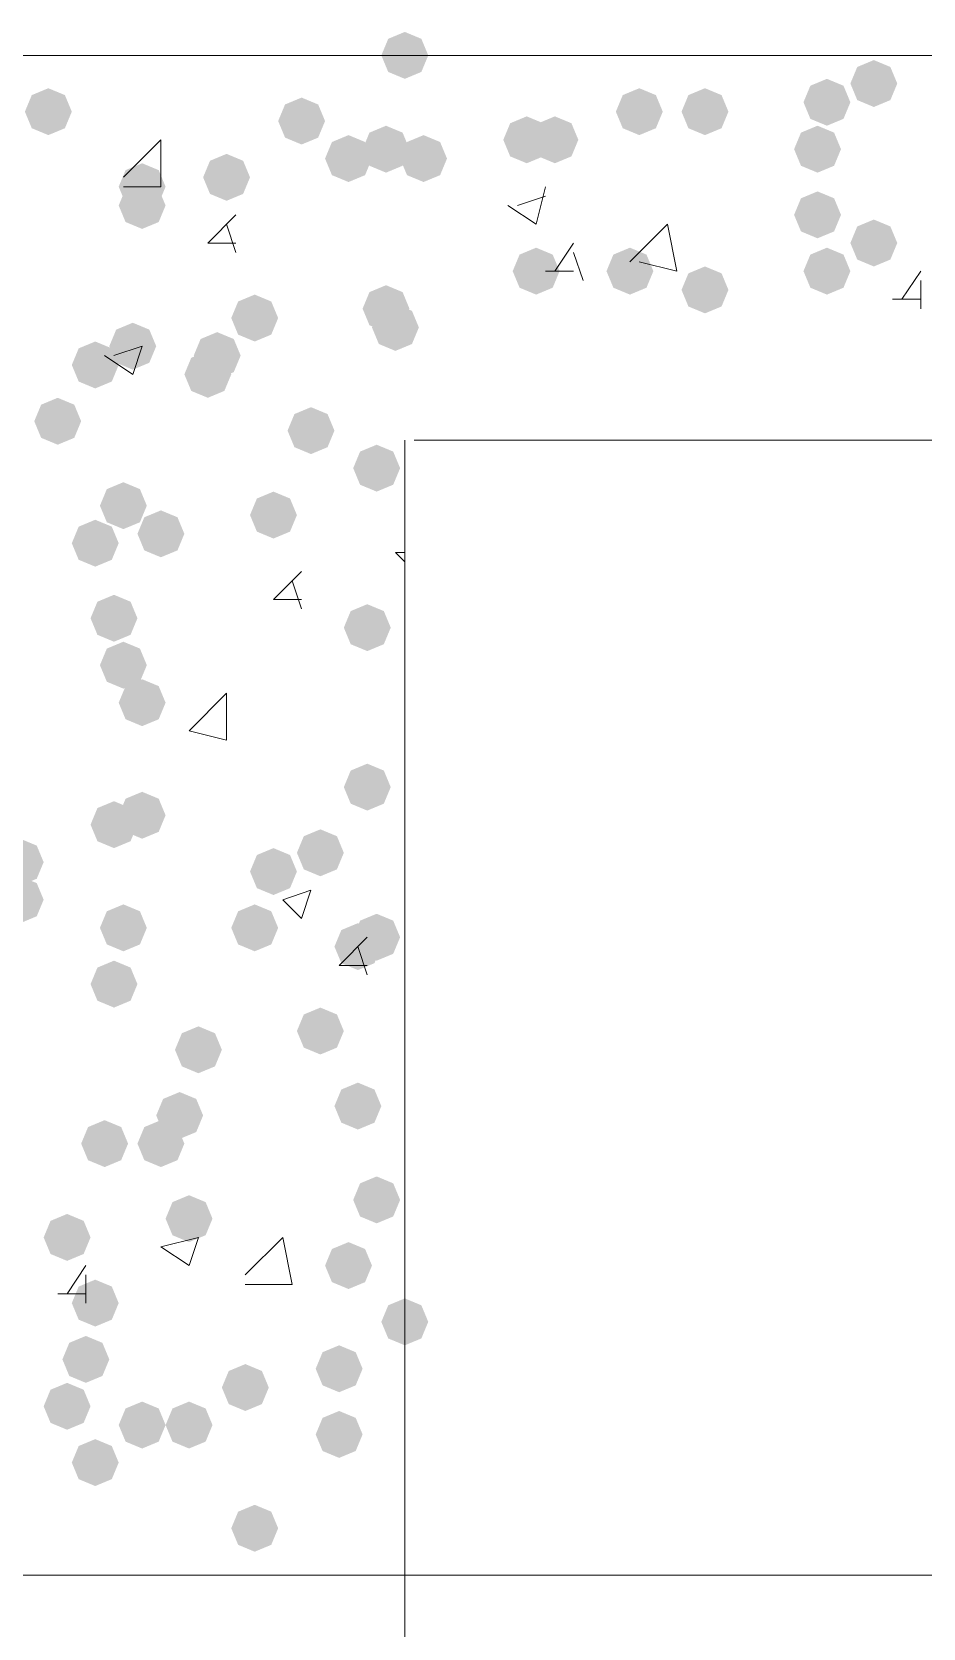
# Model space of a CAD drawing. Header units: millimetres. Extents: x 29 to 95071, y 20 to 67221.
# Drawn here: x 16709 to 17180, y 46276 to 47119 of the extents above; entities that cross this region are included whole.
import ezdxf

# ---------------------------------------------------------------- set-up
doc = ezdxf.new("R2010")
doc.units = ezdxf.units.MM

msp = doc.modelspace()

# ---------------------------------------------------------------- hatches: boundary and pattern name
h = msp.add_hatch(color=7)
h.dxf.hatch_style = 2
h.paths.add_polyline_path([(16906.13, 47094.52), (16897.37, 47098.16), (16893.73, 47106.91), (16897.37, 47115.66), (16906.13, 47119.3), (16914.88, 47115.66), (16918.52, 47106.91), (16914.88, 47098.16)])
h = msp.add_hatch(color=7)
h.dxf.hatch_style = 2
h.paths.add_polyline_path([(17153.95, 47079.65), (17145.2, 47083.29), (17141.56, 47092.04), (17145.2, 47100.79), (17153.95, 47104.43), (17162.7, 47100.79), (17166.34, 47092.04), (17162.7, 47083.29)])
h = msp.add_hatch(color=7)
h.dxf.hatch_style = 2
h.paths.add_polyline_path([(17129.17, 47069.74), (17120.42, 47073.38), (17116.78, 47082.13), (17120.42, 47090.88), (17129.17, 47094.52), (17137.92, 47090.88), (17141.56, 47082.13), (17137.92, 47073.38)])
h = msp.add_hatch(color=7)
h.dxf.hatch_style = 2
h.paths.add_polyline_path([(16717.78, 47064.78), (16709.03, 47068.42), (16705.39, 47077.17), (16709.03, 47085.92), (16717.78, 47089.56), (16726.53, 47085.92), (16730.17, 47077.17), (16726.53, 47068.42)])
h = msp.add_hatch(color=7)
h.dxf.hatch_style = 2
h.paths.add_polyline_path([(16851.6, 47059.82), (16842.85, 47063.46), (16839.21, 47072.22), (16842.85, 47080.97), (16851.6, 47084.61), (16860.35, 47080.97), (16863.99, 47072.22), (16860.35, 47063.46)])
h = msp.add_hatch(color=7)
h.dxf.hatch_style = 2
h.paths.add_polyline_path([(17030.04, 47064.78), (17021.29, 47068.42), (17017.65, 47077.17), (17021.29, 47085.92), (17030.04, 47089.56), (17038.79, 47085.92), (17042.43, 47077.17), (17038.79, 47068.42)])
h = msp.add_hatch(color=7)
h.dxf.hatch_style = 2
h.paths.add_polyline_path([(17064.73, 47064.78), (17055.98, 47068.42), (17052.34, 47077.17), (17055.98, 47085.92), (17064.73, 47089.56), (17073.49, 47085.92), (17077.13, 47077.17), (17073.49, 47068.42)])
h = msp.add_hatch(color=7)
h.dxf.hatch_style = 2
h.paths.add_polyline_path([(16970.56, 47049.91), (16961.81, 47053.55), (16958.17, 47062.3), (16961.81, 47071.05), (16970.56, 47074.69), (16979.31, 47071.05), (16982.95, 47062.3), (16979.31, 47053.55)])
h = msp.add_hatch(color=7)
h.dxf.hatch_style = 2
h.paths.add_polyline_path([(16985.43, 47049.91), (16976.68, 47053.55), (16973.04, 47062.3), (16976.68, 47071.05), (16985.43, 47074.69), (16994.18, 47071.05), (16997.82, 47062.3), (16994.18, 47053.55)])
h = msp.add_hatch(color=7)
h.dxf.hatch_style = 2
h.paths.add_polyline_path([(16896.21, 47044.95), (16887.46, 47048.59), (16883.82, 47057.35), (16887.46, 47066.1), (16896.21, 47069.74), (16904.96, 47066.1), (16908.6, 47057.35), (16904.96, 47048.59)])
h = msp.add_hatch(color=7)
h.dxf.hatch_style = 2
h.paths.add_polyline_path([(17124.21, 47044.95), (17115.46, 47048.59), (17111.82, 47057.35), (17115.46, 47066.1), (17124.21, 47069.74), (17132.96, 47066.1), (17136.6, 47057.35), (17132.96, 47048.59)])
h = msp.add_hatch(color=7)
h.dxf.hatch_style = 2
h.paths.add_polyline_path([(16876.39, 47040), (16867.63, 47043.64), (16863.99, 47052.39), (16867.63, 47061.14), (16876.39, 47064.78), (16885.14, 47061.14), (16888.78, 47052.39), (16885.14, 47043.64)])
h = msp.add_hatch(color=7)
h.dxf.hatch_style = 2
h.paths.add_polyline_path([(16916.04, 47040), (16907.29, 47043.64), (16903.65, 47052.39), (16907.29, 47061.14), (16916.04, 47064.78), (16924.79, 47061.14), (16928.43, 47052.39), (16924.79, 47043.64)])
h = msp.add_hatch(color=7)
h.dxf.hatch_style = 2
h.paths.add_polyline_path([(16767.34, 47025.13), (16758.59, 47028.77), (16754.95, 47037.52), (16758.59, 47046.27), (16767.34, 47049.91), (16776.09, 47046.27), (16779.73, 47037.52), (16776.09, 47028.77)])
h = msp.add_hatch(color=7)
h.dxf.hatch_style = 2
h.paths.add_polyline_path([(16811.95, 47030.09), (16803.2, 47033.72), (16799.56, 47042.48), (16803.2, 47051.23), (16811.95, 47054.87), (16820.7, 47051.23), (16824.34, 47042.48), (16820.7, 47033.72)])
h = msp.add_hatch(color=7)
h.dxf.hatch_style = 2
h.paths.add_polyline_path([(16767.34, 47015.22), (16758.59, 47018.86), (16754.95, 47027.61), (16758.59, 47036.36), (16767.34, 47040), (16776.09, 47036.36), (16779.73, 47027.61), (16776.09, 47018.86)])
h = msp.add_hatch(color=7)
h.dxf.hatch_style = 2
h.paths.add_polyline_path([(17124.21, 47010.26), (17115.46, 47013.9), (17111.82, 47022.65), (17115.46, 47031.4), (17124.21, 47035.04), (17132.96, 47031.4), (17136.6, 47022.65), (17132.96, 47013.9)])
h = msp.add_hatch(color=7)
h.dxf.hatch_style = 2
h.paths.add_polyline_path([(17153.95, 46995.39), (17145.2, 46999.03), (17141.56, 47007.78), (17145.2, 47016.53), (17153.95, 47020.17), (17162.7, 47016.53), (17166.34, 47007.78), (17162.7, 46999.03)])
h = msp.add_hatch(color=7)
h.dxf.hatch_style = 2
h.paths.add_polyline_path([(16975.52, 46980.52), (16966.77, 46984.16), (16963.13, 46992.91), (16966.77, 47001.66), (16975.52, 47005.3), (16984.27, 47001.66), (16987.91, 46992.91), (16984.27, 46984.16)])
h = msp.add_hatch(color=7)
h.dxf.hatch_style = 2
h.paths.add_polyline_path([(17025.08, 46980.52), (17016.33, 46984.16), (17012.69, 46992.91), (17016.33, 47001.66), (17025.08, 47005.3), (17033.83, 47001.66), (17037.47, 46992.91), (17033.83, 46984.16)])
h = msp.add_hatch(color=7)
h.dxf.hatch_style = 2
h.paths.add_polyline_path([(17129.17, 46980.52), (17120.42, 46984.16), (17116.78, 46992.91), (17120.42, 47001.66), (17129.17, 47005.3), (17137.92, 47001.66), (17141.56, 46992.91), (17137.92, 46984.16)])
h = msp.add_hatch(color=7)
h.dxf.hatch_style = 2
h.paths.add_polyline_path([(17064.73, 46970.61), (17055.98, 46974.25), (17052.34, 46983), (17055.98, 46991.75), (17064.73, 46995.39), (17073.49, 46991.75), (17077.13, 46983), (17073.49, 46974.25)])
h = msp.add_hatch(color=7)
h.dxf.hatch_style = 2
h.paths.add_polyline_path([(16896.21, 46960.69), (16887.46, 46964.33), (16883.82, 46973.08), (16887.46, 46981.84), (16896.21, 46985.48), (16904.96, 46981.84), (16908.6, 46973.08), (16904.96, 46964.33)])
h = msp.add_hatch(color=7)
h.dxf.hatch_style = 2
h.paths.add_polyline_path([(16826.82, 46955.74), (16818.07, 46959.38), (16814.43, 46968.13), (16818.07, 46976.88), (16826.82, 46980.52), (16835.57, 46976.88), (16839.21, 46968.13), (16835.57, 46959.38)])
h = msp.add_hatch(color=7)
h.dxf.hatch_style = 2
h.paths.add_polyline_path([(16901.17, 46950.78), (16892.42, 46954.42), (16888.78, 46963.17), (16892.42, 46971.92), (16901.17, 46975.56), (16909.92, 46971.92), (16913.56, 46963.17), (16909.92, 46954.42)])
h = msp.add_hatch(color=7)
h.dxf.hatch_style = 2
h.paths.add_polyline_path([(16762.39, 46940.87), (16753.63, 46944.51), (16749.99, 46953.26), (16753.63, 46962.01), (16762.39, 46965.65), (16771.14, 46962.01), (16774.78, 46953.26), (16771.14, 46944.51)])
h = msp.add_hatch(color=7)
h.dxf.hatch_style = 2
h.paths.add_polyline_path([(16742.56, 46930.95), (16733.81, 46934.59), (16730.17, 46943.35), (16733.81, 46952.1), (16742.56, 46955.74), (16751.31, 46952.1), (16754.95, 46943.35), (16751.31, 46934.59)])
h = msp.add_hatch(color=7)
h.dxf.hatch_style = 2
h.paths.add_polyline_path([(16806.99, 46935.91), (16798.24, 46939.55), (16794.6, 46948.3), (16798.24, 46957.05), (16806.99, 46960.69), (16815.75, 46957.05), (16819.39, 46948.3), (16815.75, 46939.55)])
h = msp.add_hatch(color=7)
h.dxf.hatch_style = 2
h.paths.add_polyline_path([(16802.04, 46926), (16793.29, 46929.64), (16789.65, 46938.39), (16793.29, 46947.14), (16802.04, 46950.78), (16810.79, 46947.14), (16814.43, 46938.39), (16810.79, 46929.64)])
h = msp.add_hatch(color=7)
h.dxf.hatch_style = 2
h.paths.add_polyline_path([(16722.73, 46901.21), (16713.98, 46904.85), (16710.34, 46913.61), (16713.98, 46922.36), (16722.73, 46926), (16731.48, 46922.36), (16735.12, 46913.61), (16731.48, 46904.85)])
h = msp.add_hatch(color=7)
h.dxf.hatch_style = 2
h.paths.add_polyline_path([(16856.56, 46896.26), (16847.81, 46899.9), (16844.17, 46908.65), (16847.81, 46917.4), (16856.56, 46921.04), (16865.31, 46917.4), (16868.95, 46908.65), (16865.31, 46899.9)])
h = msp.add_hatch(color=7)
h.dxf.hatch_style = 2
h.paths.add_polyline_path([(16891.26, 46876.43), (16882.5, 46880.07), (16878.86, 46888.82), (16882.5, 46897.57), (16891.26, 46901.21), (16900.01, 46897.57), (16903.65, 46888.82), (16900.01, 46880.07)])
h = msp.add_hatch(color=7)
h.dxf.hatch_style = 2
h.paths.add_polyline_path([(16757.43, 46856.61), (16748.68, 46860.25), (16745.04, 46869), (16748.68, 46877.75), (16757.43, 46881.39), (16766.18, 46877.75), (16769.82, 46869), (16766.18, 46860.25)])
h = msp.add_hatch(color=7)
h.dxf.hatch_style = 2
h.paths.add_polyline_path([(16836.73, 46851.65), (16827.98, 46855.29), (16824.34, 46864.04), (16827.98, 46872.79), (16836.73, 46876.43), (16845.48, 46872.79), (16849.12, 46864.04), (16845.48, 46855.29)])
h = msp.add_hatch(color=7)
h.dxf.hatch_style = 2
h.paths.add_polyline_path([(16777.25, 46841.74), (16768.5, 46845.38), (16764.86, 46854.13), (16768.5, 46862.88), (16777.25, 46866.52), (16786.01, 46862.88), (16789.65, 46854.13), (16786.01, 46845.38)])
h = msp.add_hatch(color=7)
h.dxf.hatch_style = 2
h.paths.add_polyline_path([(16742.56, 46836.78), (16733.81, 46840.42), (16730.17, 46849.17), (16733.81, 46857.92), (16742.56, 46861.56), (16751.31, 46857.92), (16754.95, 46849.17), (16751.31, 46840.42)])
h = msp.add_hatch(color=7)
h.dxf.hatch_style = 2
h.paths.add_polyline_path([(16752.47, 46797.13), (16743.72, 46800.77), (16740.08, 46809.52), (16743.72, 46818.27), (16752.47, 46821.91), (16761.22, 46818.27), (16764.86, 46809.52), (16761.22, 46800.77)])
h = msp.add_hatch(color=7)
h.dxf.hatch_style = 2
h.paths.add_polyline_path([(16886.3, 46792.17), (16877.55, 46795.81), (16873.91, 46804.56), (16877.55, 46813.31), (16886.3, 46816.95), (16895.05, 46813.31), (16898.69, 46804.56), (16895.05, 46795.81)])
h = msp.add_hatch(color=7)
h.dxf.hatch_style = 2
h.paths.add_polyline_path([(16886.3, 46792.17), (16877.55, 46795.81), (16873.91, 46804.56), (16877.55, 46813.31), (16886.3, 46816.95), (16895.05, 46813.31), (16898.69, 46804.56), (16895.05, 46795.81)])
h = msp.add_hatch(color=7)
h.dxf.hatch_style = 2
h.paths.add_polyline_path([(16757.43, 46772.34), (16748.68, 46775.98), (16745.04, 46784.74), (16748.68, 46793.49), (16757.43, 46797.13), (16766.18, 46793.49), (16769.82, 46784.74), (16766.18, 46775.98)])
h = msp.add_hatch(color=7)
h.dxf.hatch_style = 2
h.paths.add_polyline_path([(16767.34, 46752.52), (16758.59, 46756.16), (16754.95, 46764.91), (16758.59, 46773.66), (16767.34, 46777.3), (16776.09, 46773.66), (16779.73, 46764.91), (16776.09, 46756.16)])
h = msp.add_hatch(color=7)
h.dxf.hatch_style = 2
h.paths.add_polyline_path([(16886.3, 46707.91), (16877.55, 46711.55), (16873.91, 46720.3), (16877.55, 46729.05), (16886.3, 46732.69), (16895.05, 46729.05), (16898.69, 46720.3), (16895.05, 46711.55)])
h = msp.add_hatch(color=7)
h.dxf.hatch_style = 2
h.paths.add_polyline_path([(16752.47, 46688.08), (16743.72, 46691.72), (16740.08, 46700.47), (16743.72, 46709.23), (16752.47, 46712.87), (16761.22, 46709.23), (16764.86, 46700.47), (16761.22, 46691.72)])
h = msp.add_hatch(color=7)
h.dxf.hatch_style = 2
h.paths.add_polyline_path([(16767.34, 46693.04), (16758.59, 46696.68), (16754.95, 46705.43), (16758.59, 46714.18), (16767.34, 46717.82), (16776.09, 46714.18), (16779.73, 46705.43), (16776.09, 46696.68)])
h = msp.add_hatch(color=7)
h.dxf.hatch_style = 2
h.paths.add_polyline_path([(16861.52, 46673.21), (16852.76, 46676.85), (16849.12, 46685.61), (16852.76, 46694.36), (16861.52, 46698), (16870.27, 46694.36), (16873.91, 46685.61), (16870.27, 46676.85)])
h = msp.add_hatch(color=7)
h.dxf.hatch_style = 2
h.paths.add_polyline_path([(16702.91, 46668.26), (16694.16, 46671.9), (16690.52, 46680.65), (16694.16, 46689.4), (16702.91, 46693.04), (16711.66, 46689.4), (16715.3, 46680.65), (16711.66, 46671.9)])
h = msp.add_hatch(color=7)
h.dxf.hatch_style = 2
h.paths.add_polyline_path([(16836.73, 46663.3), (16827.98, 46666.94), (16824.34, 46675.69), (16827.98, 46684.44), (16836.73, 46688.08), (16845.48, 46684.44), (16849.12, 46675.69), (16845.48, 46666.94)])
h = msp.add_hatch(color=7)
h.dxf.hatch_style = 2
h.paths.add_polyline_path([(16702.91, 46648.43), (16694.16, 46652.07), (16690.52, 46660.82), (16694.16, 46669.57), (16702.91, 46673.21), (16711.66, 46669.57), (16715.3, 46660.82), (16711.66, 46652.07)])
h = msp.add_hatch(color=7)
h.dxf.hatch_style = 2
h.paths.add_polyline_path([(16757.43, 46633.56), (16748.68, 46637.2), (16745.04, 46645.95), (16748.68, 46654.7), (16757.43, 46658.34), (16766.18, 46654.7), (16769.82, 46645.95), (16766.18, 46637.2)])
h = msp.add_hatch(color=7)
h.dxf.hatch_style = 2
h.paths.add_polyline_path([(16826.82, 46633.56), (16818.07, 46637.2), (16814.43, 46645.95), (16818.07, 46654.7), (16826.82, 46658.34), (16835.57, 46654.7), (16839.21, 46645.95), (16835.57, 46637.2)])
h = msp.add_hatch(color=7)
h.dxf.hatch_style = 2
h.paths.add_polyline_path([(16891.26, 46628.61), (16882.5, 46632.24), (16878.86, 46641), (16882.5, 46649.75), (16891.26, 46653.39), (16900.01, 46649.75), (16903.65, 46641), (16900.01, 46632.24)])
h = msp.add_hatch(color=7)
h.dxf.hatch_style = 2
h.paths.add_polyline_path([(16881.34, 46623.65), (16872.59, 46627.29), (16868.95, 46636.04), (16872.59, 46644.79), (16881.34, 46648.43), (16890.09, 46644.79), (16893.73, 46636.04), (16890.09, 46627.29)])
h = msp.add_hatch(color=7)
h.dxf.hatch_style = 2
h.paths.add_polyline_path([(16752.47, 46603.82), (16743.72, 46607.46), (16740.08, 46616.21), (16743.72, 46624.97), (16752.47, 46628.61), (16761.22, 46624.97), (16764.86, 46616.21), (16761.22, 46607.46)])
h = msp.add_hatch(color=7)
h.dxf.hatch_style = 2
h.paths.add_polyline_path([(16861.52, 46579.04), (16852.76, 46582.68), (16849.12, 46591.43), (16852.76, 46600.18), (16861.52, 46603.82), (16870.27, 46600.18), (16873.91, 46591.43), (16870.27, 46582.68)])
h = msp.add_hatch(color=7)
h.dxf.hatch_style = 2
h.paths.add_polyline_path([(16797.08, 46569.13), (16788.33, 46572.77), (16784.69, 46581.52), (16788.33, 46590.27), (16797.08, 46593.91), (16805.83, 46590.27), (16809.47, 46581.52), (16805.83, 46572.77)])
h = msp.add_hatch(color=7)
h.dxf.hatch_style = 2
h.paths.add_polyline_path([(16787.17, 46534.43), (16778.42, 46538.07), (16774.78, 46546.82), (16778.42, 46555.57), (16787.17, 46559.21), (16795.92, 46555.57), (16799.56, 46546.82), (16795.92, 46538.07)])
h = msp.add_hatch(color=7)
h.dxf.hatch_style = 2
h.paths.add_polyline_path([(16881.34, 46539.39), (16872.59, 46543.03), (16868.95, 46551.78), (16872.59, 46560.53), (16881.34, 46564.17), (16890.09, 46560.53), (16893.73, 46551.78), (16890.09, 46543.03)])
h = msp.add_hatch(color=7)
h.dxf.hatch_style = 2
h.paths.add_polyline_path([(16747.52, 46519.56), (16738.76, 46523.2), (16735.12, 46531.95), (16738.76, 46540.7), (16747.52, 46544.34), (16756.27, 46540.7), (16759.91, 46531.95), (16756.27, 46523.2)])
h = msp.add_hatch(color=7)
h.dxf.hatch_style = 2
h.paths.add_polyline_path([(16777.25, 46519.56), (16768.5, 46523.2), (16764.86, 46531.95), (16768.5, 46540.7), (16777.25, 46544.34), (16786.01, 46540.7), (16789.65, 46531.95), (16786.01, 46523.2)])
h = msp.add_hatch(color=7)
h.dxf.hatch_style = 2
h.paths.add_polyline_path([(16891.26, 46489.82), (16882.5, 46493.46), (16878.86, 46502.21), (16882.5, 46510.96), (16891.26, 46514.6), (16900.01, 46510.96), (16903.65, 46502.21), (16900.01, 46493.46)])
h = msp.add_hatch(color=7)
h.dxf.hatch_style = 2
h.paths.add_polyline_path([(16792.12, 46479.91), (16783.37, 46483.55), (16779.73, 46492.3), (16783.37, 46501.05), (16792.12, 46504.69), (16800.88, 46501.05), (16804.52, 46492.3), (16800.88, 46483.55)])
h = msp.add_hatch(color=7)
h.dxf.hatch_style = 2
h.paths.add_polyline_path([(16727.69, 46470), (16718.94, 46473.64), (16715.3, 46482.39), (16718.94, 46491.14), (16727.69, 46494.78), (16736.44, 46491.14), (16740.08, 46482.39), (16736.44, 46473.64)])
h = msp.add_hatch(color=7)
h.dxf.hatch_style = 2
h.paths.add_polyline_path([(16876.39, 46455.13), (16867.63, 46458.77), (16863.99, 46467.52), (16867.63, 46476.27), (16876.39, 46479.91), (16885.14, 46476.27), (16888.78, 46467.52), (16885.14, 46458.77)])
h = msp.add_hatch(color=7)
h.dxf.hatch_style = 2
h.paths.add_polyline_path([(16742.56, 46435.3), (16733.81, 46438.94), (16730.17, 46447.69), (16733.81, 46456.44), (16742.56, 46460.08), (16751.31, 46456.44), (16754.95, 46447.69), (16751.31, 46438.94)])
h = msp.add_hatch(color=7)
h.dxf.hatch_style = 2
h.paths.add_polyline_path([(16906.13, 46425.39), (16897.37, 46429.03), (16893.73, 46437.78), (16897.37, 46446.53), (16906.13, 46450.17), (16914.88, 46446.53), (16918.52, 46437.78), (16914.88, 46429.03)])
h = msp.add_hatch(color=7)
h.dxf.hatch_style = 2
h.paths.add_polyline_path([(16737.6, 46405.56), (16728.85, 46409.2), (16725.21, 46417.95), (16728.85, 46426.7), (16737.6, 46430.34), (16746.35, 46426.7), (16749.99, 46417.95), (16746.35, 46409.2)])
h = msp.add_hatch(color=7)
h.dxf.hatch_style = 2
h.paths.add_polyline_path([(16871.43, 46400.6), (16862.68, 46404.24), (16859.04, 46413), (16862.68, 46421.75), (16871.43, 46425.39), (16880.18, 46421.75), (16883.82, 46413), (16880.18, 46404.24)])
h = msp.add_hatch(color=7)
h.dxf.hatch_style = 2
h.paths.add_polyline_path([(16821.86, 46390.69), (16813.11, 46394.33), (16809.47, 46403.08), (16813.11, 46411.83), (16821.86, 46415.47), (16830.62, 46411.83), (16834.26, 46403.08), (16830.62, 46394.33)])
h = msp.add_hatch(color=7)
h.dxf.hatch_style = 2
h.paths.add_polyline_path([(16727.69, 46380.78), (16718.94, 46384.42), (16715.3, 46393.17), (16718.94, 46401.92), (16727.69, 46405.56), (16736.44, 46401.92), (16740.08, 46393.17), (16736.44, 46384.42)])
h = msp.add_hatch(color=7)
h.dxf.hatch_style = 2
h.paths.add_polyline_path([(16767.34, 46370.86), (16758.59, 46374.5), (16754.95, 46383.26), (16758.59, 46392.01), (16767.34, 46395.65), (16776.09, 46392.01), (16779.73, 46383.26), (16776.09, 46374.5)])
h = msp.add_hatch(color=7)
h.dxf.hatch_style = 2
h.paths.add_polyline_path([(16792.12, 46370.86), (16783.37, 46374.5), (16779.73, 46383.26), (16783.37, 46392.01), (16792.12, 46395.65), (16800.88, 46392.01), (16804.52, 46383.26), (16800.88, 46374.5)])
h = msp.add_hatch(color=7)
h.dxf.hatch_style = 2
h.paths.add_polyline_path([(16871.43, 46365.91), (16862.68, 46369.55), (16859.04, 46378.3), (16862.68, 46387.05), (16871.43, 46390.69), (16880.18, 46387.05), (16883.82, 46378.3), (16880.18, 46369.55)])
h = msp.add_hatch(color=7)
h.dxf.hatch_style = 2
h.paths.add_polyline_path([(16742.56, 46351.04), (16733.81, 46354.68), (16730.17, 46363.43), (16733.81, 46372.18), (16742.56, 46375.82), (16751.31, 46372.18), (16754.95, 46363.43), (16751.31, 46354.68)])
h = msp.add_hatch(color=7)
h.dxf.hatch_style = 2
h.paths.add_polyline_path([(16826.82, 46316.34), (16818.07, 46319.98), (16814.43, 46328.73), (16818.07, 46337.49), (16826.82, 46341.13), (16835.57, 46337.49), (16839.21, 46328.73), (16835.57, 46319.98)])

# ---------------------------------------------------------------- linework, layer by layer
at = {"color": 7, "lineweight": 0}
for points in [[(13956.98, 47106.91), (18854.05, 47106.91)], [(16757.43, 47042.48), (16777.25, 47062.3)], [(16777.25, 47037.52), (16777.25, 47062.3)], [(16757.43, 47037.52), (16777.25, 47037.52)], [(16965.6, 47027.61), (16980.47, 47032.56)], [(16975.52, 47017.69), (16980.47, 47037.52)], [(16960.65, 47027.61), (16975.52, 47017.69)], [(16802.04, 47007.78), (16816.91, 47022.65)], [(16816.91, 47002.82), (16811.95, 47017.69)], [(17025.08, 46997.87), (17044.91, 47017.69)], [(17049.86, 46992.91), (17044.91, 47017.69)], [(16802.04, 47007.78), (16816.91, 47007.78)], [(16985.43, 46992.91), (16995.34, 47007.78)], [(17000.3, 46987.95), (16995.34, 47002.82)], [(17030.04, 46997.87), (17049.86, 46992.91)], [(16980.47, 46992.91), (16995.34, 46992.91)], [(17168.82, 46978.04), (17178.73, 46992.91)], [(17178.73, 46973.08), (17178.73, 46987.95)], [(17163.87, 46978.04), (17178.73, 46978.04)], [(16747.52, 46948.3), (16762.39, 46938.39)], [(16752.47, 46948.3), (16767.34, 46953.26)], [(16762.39, 46938.39), (16767.34, 46953.26)], [(16906.13, 42903.76), (16906.13, 46903.69)], [(18655.78, 46804.56), (18655.78, 46903.69), (16911.08, 46903.69)], [(16901.17, 46844.21), (16906.13, 46844.21)], [(16901.17, 46844.21), (16906.13, 46839.26)], [(16836.73, 46819.43), (16851.6, 46834.3)], [(16851.6, 46814.48), (16846.65, 46829.35)], [(16836.73, 46819.43), (16851.6, 46819.43)], [(16792.12, 46750.04), (16811.95, 46769.87)], [(16811.95, 46745.08), (16811.95, 46769.87)], [(16792.12, 46750.04), (16811.95, 46745.08)], [(16841.69, 46660.82), (16856.56, 46665.78)], [(16841.69, 46660.82), (16851.6, 46650.91)], [(16851.6, 46650.91), (16856.56, 46665.78)], [(16871.43, 46626.13), (16886.3, 46641)], [(16886.3, 46621.17), (16881.34, 46636.04)], [(16871.43, 46626.13), (16886.3, 46626.13)], [(16777.25, 46477.43), (16797.08, 46482.39)], [(16777.25, 46477.43), (16792.12, 46467.52)], [(16792.12, 46467.52), (16797.08, 46482.39)], [(16821.86, 46462.56), (16841.69, 46482.39)], [(16846.65, 46457.6), (16841.69, 46482.39)], [(16727.69, 46452.65), (16737.6, 46467.52)], [(16737.6, 46447.69), (16737.6, 46462.56)], [(16722.73, 46452.65), (16737.6, 46452.65)], [(16821.86, 46457.6), (16846.65, 46457.6)], [(15909.86, 46303.95), (16911.08, 46303.95)], [(16911.08, 46303.95), (21907.28, 46303.95)]]:
    msp.add_lwpolyline(points, dxfattribs=at)

doc.saveas('drawing.dxf')
